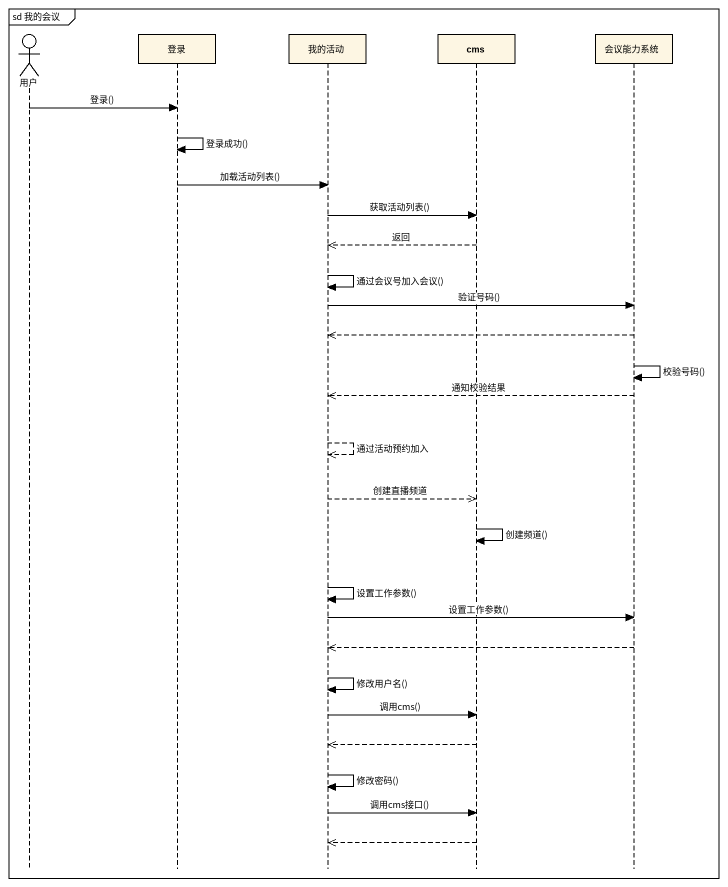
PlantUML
@startuml
mainframe sd 我的会议
hide footbox
actor 用户
participant 登录
participant 我的活动
participant cms
participant 会议能力系统

用户 -> 登录 : 登录()
登录 -> 登录 : 登录成功()
登录 -> 我的活动 : 加载活动列表()
我的活动 -> cms : 获取活动列表()
cms -->> 我的活动 : 返回
我的活动 -> 我的活动 : 通过会议号加入会议()
我的活动 -> 会议能力系统 : 验证号码()
会议能力系统 -->> 我的活动
会议能力系统 -> 会议能力系统 : 校验号码()
会议能力系统 -->> 我的活动 : 通知校验结果
我的活动 -->> 我的活动 : 通过活动预约加入
我的活动 -->> cms : 创建直播频道
cms -> cms : 创建频道()
我的活动 -> 我的活动 : 设置工作参数()
我的活动 -> 会议能力系统 : 设置工作参数()
会议能力系统 -->> 我的活动
我的活动 -> 我的活动 : 修改用户名()
我的活动 -> cms : 调用cms()
cms -->> 我的活动
我的活动 -> 我的活动 : 修改密码()
我的活动 -> cms : 调用cms接口()
cms -->> 我的活动
@enduml
